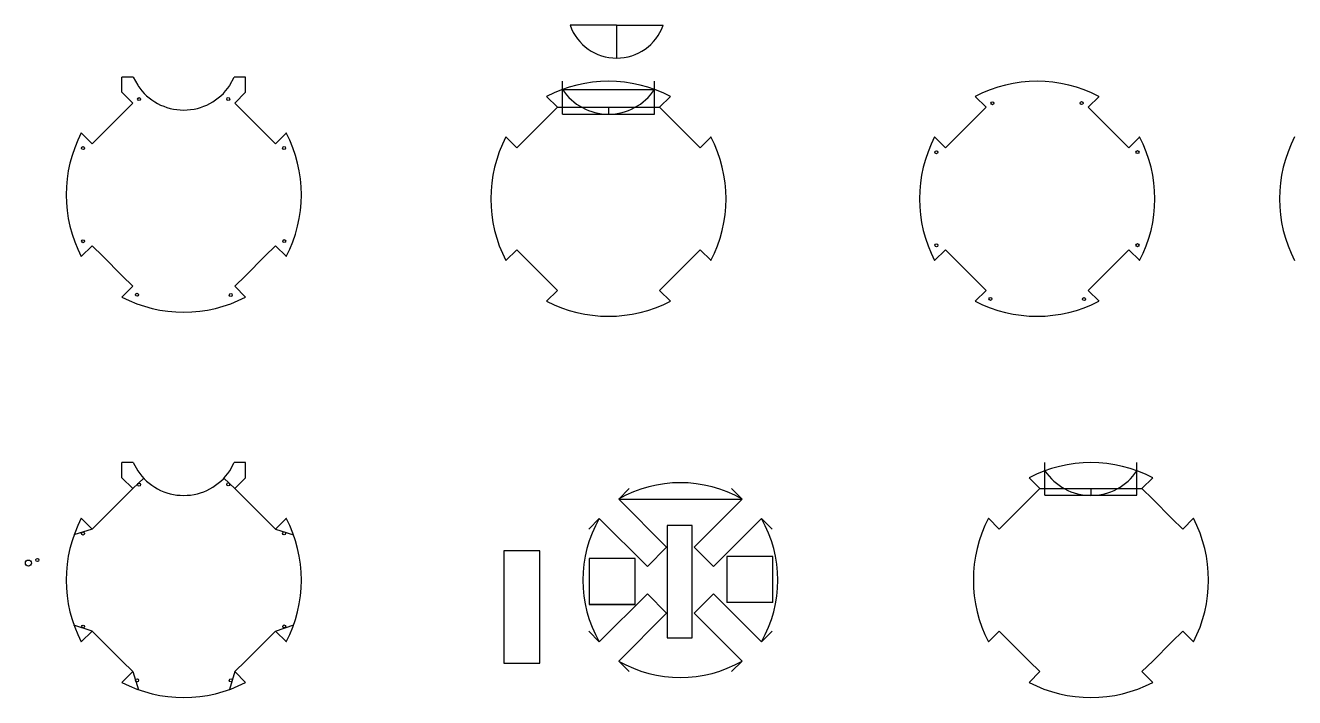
# Model space of a CAD drawing. Header units: millimetres. Extents: x 94 to 4663, y 1700 to 2819.
# Drawn here: x 94 to 1253, y 1928 to 2543 of the extents above; entities that cross this region are included whole.
import ezdxf

# ---------------------------------------------------------------- set-up
doc = ezdxf.new("R2010")
doc.units = ezdxf.units.MM

msp = doc.modelspace()

# ---------------------------------------------------------------- linework, layer by layer
for p, q in [((633.8, 2542.7), (591.3, 2542.7)), ((633.8, 2542.7), (633.8, 2512.7)), ((633.8, 2542.7), (676.3, 2542.7)), ((182, 2481.5), (182, 2495.3)), ((192.4, 2495.3), (182, 2495.3)), ((192.4, 2495.3), (196.5, 2487.9)), ((280.5, 2487.9), (284.6, 2495.3)), ((295, 2495.3), (284.6, 2495.3)), ((295, 2481.5), (295, 2495.3)), ((191.9, 2471.6), (182, 2481.5)), ((285.1, 2471.6), (295, 2481.5)), ((584.4, 2461.6), (584.4, 2491.6)), ((584.4, 2484.1), (668.4, 2484.1)), ((668.4, 2461.6), (668.4, 2491.6)), ((182.2, 2461.8), (191.9, 2471.6)), ((294.9, 2461.8), (285.1, 2471.6)), ((579.7, 2467.8), (569.8, 2477.7)), ((673, 2467.8), (682.9, 2477.7)), ((971.2, 2467.8), (961.3, 2477.7)), ((1064.5, 2467.8), (1074.4, 2477.7)), ((164.5, 2444.2), (182.2, 2461.8)), ((294.9, 2461.8), (312.5, 2444.2)), ((552.3, 2440.4), (570, 2458.1)), ((570, 2458.1), (579.7, 2467.8)), ((579.7, 2467.8), (673, 2467.8)), ((584.4, 2461.6), (668.4, 2461.6)), ((626.4, 2467.8), (626.4, 2461.6)), ((682.7, 2458.1), (673, 2467.8)), ((682.7, 2458.1), (700.4, 2440.4)), ((943.8, 2440.4), (961.5, 2458.1)), ((961.5, 2458.1), (971.2, 2467.8)), ((1074.2, 2458.1), (1064.5, 2467.8)), ((1074.2, 2458.1), (1091.9, 2440.4)), ((154.8, 2434.4), (144.9, 2444.3)), ((164.5, 2444.2), (154.8, 2434.4)), ((312.5, 2444.2), (322.3, 2434.4)), ((322.3, 2434.4), (332.2, 2444.3)), ((542.6, 2430.7), (532.7, 2440.6)), ((552.3, 2440.4), (542.6, 2430.7)), ((700.4, 2440.4), (710.1, 2430.7)), ((710.1, 2430.7), (720, 2440.6)), ((934.1, 2430.7), (924.2, 2440.6)), ((943.8, 2440.4), (934.1, 2430.7)), ((1091.9, 2440.4), (1101.6, 2430.7)), ((1101.6, 2430.7), (1111.5, 2440.6)), ((154.8, 2341.2), (144.9, 2331.3)), ((164.5, 2331.5), (154.8, 2341.2)), ((164.5, 2331.5), (182.2, 2313.8)), ((294.9, 2313.8), (312.5, 2331.5)), ((312.5, 2331.5), (322.3, 2341.2)), ((322.3, 2341.2), (332.2, 2331.3)), ((542.6, 2337.5), (532.7, 2327.6)), ((552.3, 2327.8), (542.6, 2337.5)), ((700.4, 2327.8), (710.1, 2337.5)), ((710.1, 2337.5), (720, 2327.6)), ((934.1, 2337.5), (924.2, 2327.6)), ((943.8, 2327.8), (934.1, 2337.5)), ((1091.9, 2327.8), (1101.6, 2337.5)), ((1101.6, 2337.5), (1111.5, 2327.6)), ((552.3, 2327.8), (570, 2310.1)), ((682.7, 2310.1), (700.4, 2327.8)), ((943.8, 2327.8), (961.5, 2310.1)), ((1074.2, 2310.1), (1091.9, 2327.8)), ((182.2, 2313.8), (191.9, 2304.1)), ((294.9, 2313.8), (285.1, 2304.1)), ((570, 2310.1), (579.7, 2300.4)), ((682.7, 2310.1), (673, 2300.4)), ((961.5, 2310.1), (971.2, 2300.4)), ((1074.2, 2310.1), (1064.5, 2300.4)), ((191.9, 2304.1), (182, 2294.2)), ((285.1, 2304.1), (295, 2294.2)), ((579.7, 2300.4), (569.8, 2290.5)), ((673, 2300.4), (682.9, 2290.5)), ((971.2, 2300.4), (961.3, 2290.5)), ((1064.5, 2300.4), (1074.4, 2290.5)), ((182, 2129.1), (182, 2143)), ((192.4, 2143), (182, 2143)), ((192.4, 2143), (196.5, 2135.5)), ((280.5, 2135.5), (284.6, 2143)), ((295, 2143), (284.6, 2143)), ((295, 2129.1), (295, 2143)), ((1025, 2113), (1025, 2143)), ((1109, 2113), (1109, 2143)), ((191.9, 2119.2), (182, 2129.1)), ((191.9, 2119.2), (201.9, 2128.7)), ((285.1, 2119.2), (275.1, 2128.7)), ((285.1, 2119.2), (295, 2129.1)), ((1020.4, 2119.2), (1010.5, 2129.1)), ((1113.6, 2119.2), (1123.5, 2129.1)), ((182.2, 2109.5), (191.9, 2119.2)), ((294.9, 2109.5), (285.1, 2119.2)), ((635.7, 2109.5), (645.4, 2119.2)), ((748.4, 2109.5), (738.7, 2119.2)), ((1010.7, 2109.5), (1020.4, 2119.2)), ((1020.4, 2119.2), (1113.6, 2119.2)), ((1025, 2113), (1109, 2113)), ((1067, 2119.2), (1067, 2113)), ((1123.4, 2109.5), (1113.6, 2119.2)), ((164.5, 2091.8), (182.2, 2109.5)), ((294.9, 2109.5), (312.5, 2091.8)), ((679.5, 2065.7), (635.7, 2109.5)), ((635.7, 2109.5), (748.4, 2109.5)), ((704.5, 2065.7), (748.4, 2109.5)), ((993, 2091.8), (1010.7, 2109.5)), ((1123.4, 2109.5), (1141, 2091.8)), ((154.8, 2082.1), (144.9, 2092)), ((164.5, 2091.8), (154.8, 2082.1)), ((312.5, 2091.8), (322.3, 2082.1)), ((322.3, 2082.1), (332.2, 2092)), ((618, 2091.8), (608.3, 2082.1)), ((766.1, 2091.8), (775.8, 2082.1)), ((983.3, 2082.1), (973.4, 2092)), ((993, 2091.8), (983.3, 2082.1)), ((1141, 2091.8), (1150.8, 2082.1)), ((1150.8, 2082.1), (1160.7, 2092)), ((154.8, 2082.1), (138.2, 2076.9)), ((322.3, 2082.1), (338.8, 2076.9)), ((680.1, 2085.3), (680.1, 1982.8)), ((702.7, 2085.3), (680.1, 2085.3)), ((702.7, 1982.8), (702.7, 2085.3)), ((530.8, 2062.1), (530.8, 1959.6)), ((563.8, 2062.1), (530.8, 2062.1)), ((563.8, 1959.6), (563.8, 2062.1)), ((608.8, 2055.3), (608.8, 2013.3)), ((650.8, 2055.3), (608.8, 2055.3)), ((650.8, 2013.3), (650.8, 2055.3)), ((734.6, 2057), (734.6, 2015)), ((776.6, 2057), (734.6, 2057)), ((776.6, 2015), (776.6, 2057)), ((608.8, 2013.3), (650.8, 2013.3)), ((650.8, 2013.3), (608.8, 2013.3)), ((776.6, 2015), (734.6, 2015)), ((154.8, 1988.9), (138.2, 1994.4)), ((322.3, 1988.9), (338.9, 1994.6)), ((154.8, 1988.9), (144.9, 1979)), ((164.5, 1979.2), (154.8, 1988.9)), ((312.5, 1979.2), (322.3, 1988.9)), ((322.3, 1988.9), (332.2, 1979)), ((618, 1979.2), (608.3, 1988.9)), ((680.1, 1982.8), (702.7, 1982.8)), ((766.1, 1979.2), (775.8, 1988.9)), ((983.3, 1988.9), (973.4, 1979)), ((993, 1979.2), (983.3, 1988.9)), ((1141, 1979.2), (1150.8, 1988.9)), ((1150.8, 1988.9), (1160.7, 1979)), ((164.5, 1979.2), (182.2, 1961.5)), ((294.9, 1961.5), (312.5, 1979.2)), ((993, 1979.2), (1010.7, 1961.5)), ((1123.4, 1961.5), (1141, 1979.2)), ((182.2, 1961.5), (191.9, 1951.8)), ((294.9, 1961.5), (285.1, 1951.8)), ((530.8, 1959.6), (563.8, 1959.6)), ((635.7, 1961.5), (645.4, 1951.8)), ((748.4, 1961.5), (738.7, 1951.8)), ((1010.7, 1961.5), (1020.4, 1951.8)), ((1123.4, 1961.5), (1113.6, 1951.8)), ((191.9, 1951.8), (182, 1941.9)), ((191.9, 1951.8), (197.2, 1935.2)), ((285.1, 1951.8), (280.3, 1935.4)), ((285.1, 1951.8), (295, 1941.9)), ((1020.4, 1951.8), (1010.5, 1941.9)), ((1113.6, 1951.8), (1123.5, 1941.9))]:
    msp.add_line(p, q)
for points in [[(618, 2091.8), (661.9, 2048)], [(722.2, 2048), (766.1, 2091.8)], [(661.9, 2048), (679.5, 2065.7)], [(704.5, 2065.7), (722.2, 2048)], [(661.9, 2023), (618, 1979.2)], [(679.5, 2005.3), (661.9, 2023)], [(722.2, 2023), (704.5, 2005.3)], [(766.1, 1979.2), (722.2, 2023)], [(635.7, 1961.5), (679.5, 2005.3)], [(704.5, 2005.3), (748.4, 1961.5)]]:
    msp.add_lwpolyline(points)
for centre, radius in [((197.7, 2475.2), 1.38), ((279.1, 2475.3), 1.38), ((977, 2471.5), 1.38), ((1058.5, 2471.6), 1.38), ((146.5, 2430.4), 1.38), ((330.1, 2430.5), 1.38), ((925.8, 2426.7), 1.38), ((1109.5, 2426.8), 1.38), ((146.6, 2345.3), 1.38), ((330.2, 2345.4), 1.38), ((925.9, 2341.6), 1.38), ((1109.5, 2341.7), 1.38), ((195.8, 2296.3), 1.38), ((281.4, 2296.1), 1.38), ((975.2, 2292.6), 1.38), ((1060.7, 2292.4), 1.38), ((197.7, 2122.8), 1.38), ((279.1, 2123), 1.38), ((146.5, 2078.1), 1.38), ((330.1, 2078.2), 1.38), ((96.6, 2051.1), 2.75), ((104.8, 2053.9), 1.38), ((146.6, 1993), 1.38), ((330.2, 1993.1), 1.38), ((195.8, 1943.9), 1.38), ((281.4, 1943.8), 1.38)]:
    msp.add_circle(centre, radius)
for centre, radius, start, end in [((633.8, 2557.8), 45.1, 199.5648, 340.4352), ((238.5, 2515.6), 50.4, 213.4923, 326.5077), ((626.4, 2369.1), 122.4, 62.51, 117.49), ((626.4, 2511.9), 50.4, 213.4923, 326.5077), ((1017.8, 2369.1), 122.4, 62.51, 117.49), ((253.5, 2387.8), 122.4, 152.51, 207.49), ((223.5, 2387.8), 122.4, 332.51, 27.49), ((641.3, 2384.1), 122.4, 152.51, 207.49), ((611.4, 2384.1), 122.4, 332.51, 27.49), ((1032.8, 2384.1), 122.4, 152.51, 207.49), ((1002.9, 2384.1), 122.4, 332.51, 27.49), ((1361.6, 2384.1), 122.4, 152.51, 207.49), ((238.5, 2402.8), 122.4, 242.51, 297.49), ((626.4, 2399.1), 122.4, 242.51, 297.49), ((1017.8, 2399.1), 122.4, 242.51, 297.49), ((238.5, 2163.3), 50.4, 213.4923, 326.5077), ((1067, 2020.5), 122.4, 62.51, 117.49), ((1067, 2163.3), 50.4, 213.4923, 326.5077), ((692, 2011.2), 113.3, 60.1831, 119.8169), ((253.5, 2035.5), 122.4, 152.51, 207.49), ((223.5, 2035.5), 122.4, 332.51, 27.49), ((716.3, 2035.5), 113.3, 150.1831, 209.8169), ((667.7, 2035.5), 113.3, 330.1831, 29.8169), ((1082, 2035.5), 122.4, 152.51, 207.49), ((1052, 2035.5), 122.4, 332.51, 27.49), ((692, 2059.8), 113.3, 240.1831, 299.8169), ((238.5, 2050.5), 122.4, 242.51, 297.49), ((1067, 2050.5), 122.4, 242.51, 297.49)]:
    msp.add_arc(centre, radius, start, end)

doc.saveas('drawing.dxf')
